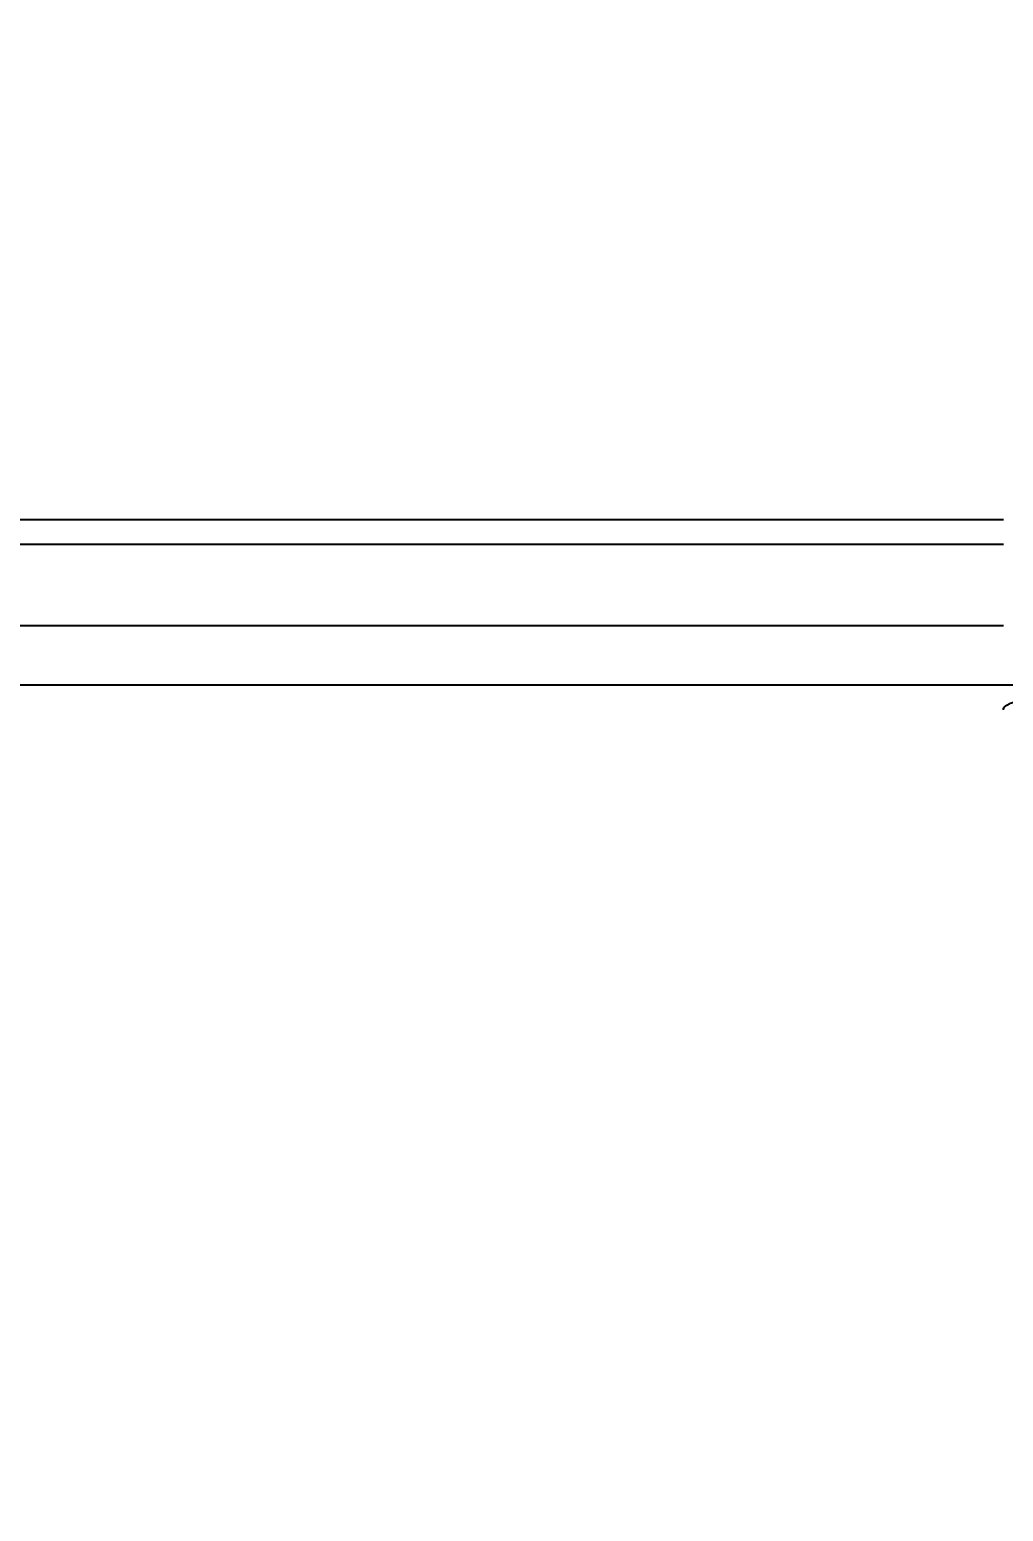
# Model space of a CAD drawing. Header units: millimetres. Extents: x 6110 to 6704, y -2661 to -1821.
# Drawn here: x 6572.44 to 6587.32, y -2411.13 to -2388.5 of the extents above; entities that cross this region are included whole.
import ezdxf

# ---------------------------------------------------------------- set-up
doc = ezdxf.new("R2010")
doc.units = ezdxf.units.MM
doc.header["$LTSCALE"] = 0.1
doc.linetypes.add('HIDDEN2', pattern=[4.7625, 3.175, -1.5875])
doc.layers.add('1', color=4, linetype='HIDDEN2', lineweight=13)
doc.layers.add('DIM', color=3, linetype='Continuous', lineweight=9)
doc.styles.get("Standard").update_dxf_attribs({"font": 'arial.ttf'})
doc.dimstyles.new('ISO-25', dxfattribs={"dimtxt": 2.5, "dimasz": 2.5, "dimexe": 1.25, "dimexo": 0.625, "dimtad": 1, "dimlfac": 5, "dimtxsty": 'Standard', "dimcen": 2.5, "dimadec": 0, "dimazin": 0, "dimtfac": 1, "dimtmove": 0, "dimatfit": 3, "dimfxl": 1, "dimarcsym": 0})

# ---------------------------------------------------------------- blocks, each defined once
blk = doc.blocks.new('*D44')
at = {"layer": 'Defpoints', "color": 0, "transparency": 16777216}
for p in [(6511.558, -2398.849), (6619.617, -2532.542), (6619.617, -2547.836)]:
    blk.add_point(p, dxfattribs=at)
at = {"layer": 'DIM', "color": 0, "lineweight": -2, "transparency": 16777216}
for p, q in [((6511.558, -2399.474), (6511.558, -2549.086)), ((6619.617, -2533.167), (6619.617, -2549.086)), ((6516.558, -2547.836), (6614.617, -2547.836))]:
    blk.add_line(p, q, dxfattribs=at)
at = {"layer": 'DIM', "color": 0, "transparency": 16777216}
for points in [[(6516.558, -2547.003), (6516.558, -2548.669), (6511.558, -2547.836)], [(6614.617, -2547.003), (6614.617, -2548.669), (6619.617, -2547.836)]]:
    blk.add_solid(points, dxfattribs=at)
at = {"layer": 'DIM', "color": 0, "transparency": 16777216, "insert": (6565.588, -2544.206), "char_height": 5, "attachment_point": 5, "bg_fill": 3, "box_fill_scale": 1.1, "bg_fill_color": 256, "bg_fill_true_color": 13158600, "bg_fill_transparency": 0}
blk.add_mtext('432,2', dxfattribs=at)

msp = doc.modelspace()

# ---------------------------------------------------------------- hatches: boundary and pattern name
at = {"layer": 'DIM'}
h = msp.add_hatch(dxfattribs=at)
h.set_pattern_fill('ANSI31', color=2)
edge = h.paths.add_edge_path()
edge.add_line((6619.617, -2595.98), (6619.617, -1962.206))
edge.add_line((6634.617, -1966.11), (6619.617, -1966.11))
edge.add_line((6634.617, -2610.98), (6634.617, -1966.11))
edge.add_line((6634.617, -2610.98), (6184.457, -2610.98))
edge.add_line((6619.617, -2595.98), (6184.457, -2595.98))
edge.add_line((6184.457, -2610.98), (6184.457, -2595.98))

# ---------------------------------------------------------------- linework, layer by layer
at = {"layer": '1', "color": 7, "linetype": 'Continuous', "lineweight": -3}
for p, q in [((6524.415, -2395.98), (6587.317, -2395.98)), ((6587.317, -2396.362), (6524.392, -2396.362)), ((6524.654, -2397.598), (6587.317, -2397.598)), ((6587.693, -2398.51), (6524.646, -2398.51))]:
    msp.add_line(p, q, dxfattribs=at)
msp.add_open_spline([(6587.319, -2398.89), (6587.317, -2398.882), (6587.317, -2398.875), (6587.323, -2398.859), (6587.334, -2398.843), (6587.354, -2398.827), (6587.374, -2398.815), (6587.381, -2398.811), (6587.392, -2398.804), (6587.396, -2398.802), (6587.404, -2398.798), (6587.408, -2398.796), (6587.431, -2398.785), (6587.45, -2398.777), (6587.495, -2398.76), (6587.543, -2398.743), (6587.601, -2398.727), (6587.647, -2398.714), (6587.663, -2398.71), (6587.688, -2398.704), (6587.697, -2398.702), (6587.714, -2398.698), (6587.722, -2398.695), (6587.731, -2398.693)], degree=3, knots=[0, 0, 0, 0, 0.125, 0.125, 0.25, 0.375, 0.375, 0.4375, 0.4375, 0.46875, 0.46875, 0.5, 0.5, 0.625, 0.625, 0.75, 0.875, 0.875, 0.9375, 0.9375, 0.96875, 0.96875, 1, 1, 1, 1], dxfattribs=at)

# ---------------------------------------------------------------- next in the draw order: dimensions: what is measured, and where the dimension line sits
at = {"layer": 'DIM'}
dim = msp.add_linear_dim(base=(6619.617, -2547.836), p1=(6511.558, -2398.849), p2=(6619.617, -2532.542), dimstyle='ISO-25', override={"dimtxt": 5, "dimasz": 5, "dimdec": 1, "dimlfac": 4, "dimadec": 1, "dimtdec": 1, "dimfxl": 1.25, "dimtfill": 1}, dxfattribs=at)
dim.commit()
dim.dimension.update_dxf_attribs({"geometry": '*D44', "text_midpoint": (6565.588, -2544.206)})

doc.saveas('drawing.dxf')
